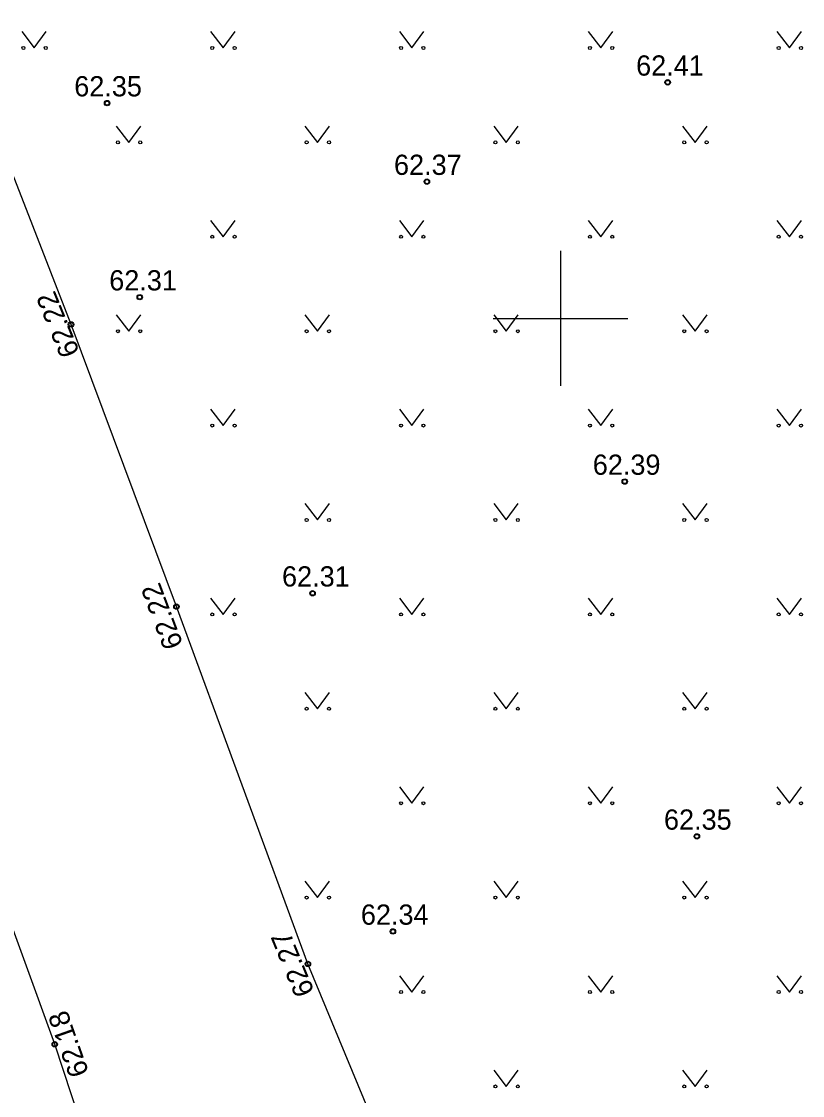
# Model space of a CAD drawing. Extents: x 635055 to 635588, y 6468300 to 6468776.
# Drawn here: x 635430.02 to 635458.97, y 6468471.19 to 6468511.01 of the extents above; entities that cross this region are included whole.
import ezdxf

# ---------------------------------------------------------------- set-up
doc = ezdxf.new("R2010")
doc.units = 0
for name, color, linetype in [('HALJASTUS', 7, 'Continuous'), ('KORGUS-EH2000', 7, 'Continuous'), ('MOOTMPUNKT', 7, 'Continuous'), ('TEE', 7, 'Continuous'), ('VORK', 7, 'Continuous')]:
    doc.layers.add(name, color=color, linetype=linetype)

msp = doc.modelspace()

# ---------------------------------------------------------------- linework, layer by layer
at = {"layer": 'HALJASTUS'}
for p, q in [((635430.025, 6468510.63), (635430.489, 6468510.024)), ((635430.489, 6468510.024), (635430.934, 6468510.63)), ((635437.025, 6468510.63), (635437.489, 6468510.024)), ((635437.489, 6468510.024), (635437.934, 6468510.63)), ((635444.025, 6468510.63), (635444.489, 6468510.024)), ((635444.489, 6468510.024), (635444.934, 6468510.63)), ((635451.025, 6468510.63), (635451.489, 6468510.024)), ((635451.489, 6468510.024), (635451.934, 6468510.63)), ((635458.025, 6468510.63), (635458.489, 6468510.024)), ((635458.489, 6468510.024), (635458.934, 6468510.63)), ((635433.525, 6468507.13), (635433.989, 6468506.524)), ((635433.989, 6468506.524), (635434.434, 6468507.13)), ((635440.525, 6468507.13), (635440.989, 6468506.524)), ((635440.989, 6468506.524), (635441.434, 6468507.13)), ((635447.525, 6468507.13), (635447.989, 6468506.524)), ((635447.989, 6468506.524), (635448.434, 6468507.13)), ((635454.525, 6468507.13), (635454.989, 6468506.524)), ((635454.989, 6468506.524), (635455.434, 6468507.13)), ((635437.025, 6468503.63), (635437.489, 6468503.024)), ((635437.489, 6468503.024), (635437.934, 6468503.63)), ((635444.025, 6468503.63), (635444.489, 6468503.024)), ((635444.489, 6468503.024), (635444.934, 6468503.63)), ((635451.025, 6468503.63), (635451.489, 6468503.024)), ((635451.489, 6468503.024), (635451.934, 6468503.63)), ((635458.025, 6468503.63), (635458.489, 6468503.024)), ((635458.489, 6468503.024), (635458.934, 6468503.63)), ((635433.525, 6468500.13), (635433.989, 6468499.524)), ((635433.989, 6468499.524), (635434.434, 6468500.13)), ((635440.525, 6468500.13), (635440.989, 6468499.524)), ((635440.989, 6468499.524), (635441.434, 6468500.13)), ((635447.525, 6468500.13), (635447.989, 6468499.524)), ((635447.989, 6468499.524), (635448.434, 6468500.13)), ((635454.525, 6468500.13), (635454.989, 6468499.524)), ((635454.989, 6468499.524), (635455.434, 6468500.13)), ((635437.025, 6468496.63), (635437.489, 6468496.024)), ((635437.489, 6468496.024), (635437.934, 6468496.63)), ((635444.025, 6468496.63), (635444.489, 6468496.024)), ((635444.489, 6468496.024), (635444.934, 6468496.63)), ((635451.025, 6468496.63), (635451.489, 6468496.024)), ((635451.489, 6468496.024), (635451.934, 6468496.63)), ((635458.025, 6468496.63), (635458.489, 6468496.024)), ((635458.489, 6468496.024), (635458.934, 6468496.63)), ((635440.525, 6468493.13), (635440.989, 6468492.524)), ((635440.989, 6468492.524), (635441.434, 6468493.13)), ((635447.525, 6468493.13), (635447.989, 6468492.524)), ((635447.989, 6468492.524), (635448.434, 6468493.13)), ((635454.525, 6468493.13), (635454.989, 6468492.524)), ((635454.989, 6468492.524), (635455.434, 6468493.13)), ((635437.025, 6468489.63), (635437.489, 6468489.024)), ((635437.489, 6468489.024), (635437.934, 6468489.63)), ((635444.025, 6468489.63), (635444.489, 6468489.024)), ((635444.489, 6468489.024), (635444.934, 6468489.63)), ((635451.025, 6468489.63), (635451.489, 6468489.024)), ((635451.489, 6468489.024), (635451.934, 6468489.63)), ((635458.025, 6468489.63), (635458.489, 6468489.024)), ((635458.489, 6468489.024), (635458.934, 6468489.63)), ((635440.525, 6468486.13), (635440.989, 6468485.524)), ((635440.989, 6468485.524), (635441.434, 6468486.13)), ((635447.525, 6468486.13), (635447.989, 6468485.524)), ((635447.989, 6468485.524), (635448.434, 6468486.13)), ((635454.525, 6468486.13), (635454.989, 6468485.524)), ((635454.989, 6468485.524), (635455.434, 6468486.13)), ((635444.025, 6468482.63), (635444.489, 6468482.024)), ((635444.489, 6468482.024), (635444.934, 6468482.63)), ((635451.025, 6468482.63), (635451.489, 6468482.024)), ((635451.489, 6468482.024), (635451.934, 6468482.63)), ((635458.025, 6468482.63), (635458.489, 6468482.024)), ((635458.489, 6468482.024), (635458.934, 6468482.63)), ((635440.525, 6468479.13), (635440.989, 6468478.524)), ((635440.989, 6468478.524), (635441.434, 6468479.13)), ((635447.525, 6468479.13), (635447.989, 6468478.524)), ((635447.989, 6468478.524), (635448.434, 6468479.13)), ((635454.525, 6468479.13), (635454.989, 6468478.524)), ((635454.989, 6468478.524), (635455.434, 6468479.13)), ((635444.025, 6468475.63), (635444.489, 6468475.024)), ((635444.489, 6468475.024), (635444.934, 6468475.63)), ((635451.025, 6468475.63), (635451.489, 6468475.024)), ((635451.489, 6468475.024), (635451.934, 6468475.63)), ((635458.025, 6468475.63), (635458.489, 6468475.024)), ((635458.489, 6468475.024), (635458.934, 6468475.63)), ((635447.525, 6468472.13), (635447.989, 6468471.524)), ((635447.989, 6468471.524), (635448.434, 6468472.13)), ((635454.525, 6468472.13), (635454.989, 6468471.524)), ((635454.989, 6468471.524), (635455.434, 6468472.13))]:
    msp.add_line(p, q, dxfattribs=at)
for centre in [(635430.088, 6468510.024), (635430.917, 6468510.024), (635437.088, 6468510.024), (635437.917, 6468510.024), (635444.088, 6468510.024), (635444.917, 6468510.024), (635451.088, 6468510.024), (635451.917, 6468510.024), (635458.088, 6468510.024), (635458.917, 6468510.024), (635433.588, 6468506.524), (635434.417, 6468506.524), (635440.588, 6468506.524), (635441.417, 6468506.524), (635447.588, 6468506.524), (635448.417, 6468506.524), (635454.588, 6468506.524), (635455.417, 6468506.524), (635437.088, 6468503.024), (635437.917, 6468503.024), (635444.088, 6468503.024), (635444.917, 6468503.024), (635451.088, 6468503.024), (635451.917, 6468503.024), (635458.088, 6468503.024), (635458.917, 6468503.024), (635433.588, 6468499.524), (635434.417, 6468499.524), (635440.588, 6468499.524), (635441.417, 6468499.524), (635447.588, 6468499.524), (635448.417, 6468499.524), (635454.588, 6468499.524), (635455.417, 6468499.524), (635437.088, 6468496.024), (635437.917, 6468496.024), (635444.088, 6468496.024), (635444.917, 6468496.024), (635451.088, 6468496.024), (635451.917, 6468496.024), (635458.088, 6468496.024), (635458.917, 6468496.024), (635440.588, 6468492.524), (635441.417, 6468492.524), (635447.588, 6468492.524), (635448.417, 6468492.524), (635454.588, 6468492.524), (635455.417, 6468492.524), (635437.088, 6468489.024), (635437.917, 6468489.024), (635444.088, 6468489.024), (635444.917, 6468489.024), (635451.088, 6468489.024), (635451.917, 6468489.024), (635458.088, 6468489.024), (635458.917, 6468489.024), (635440.588, 6468485.524), (635441.417, 6468485.524), (635447.588, 6468485.524), (635448.417, 6468485.524), (635454.588, 6468485.524), (635455.417, 6468485.524), (635444.088, 6468482.024), (635444.917, 6468482.024), (635451.088, 6468482.024), (635451.917, 6468482.024), (635458.088, 6468482.024), (635458.917, 6468482.024), (635440.588, 6468478.524), (635441.417, 6468478.524), (635447.588, 6468478.524), (635448.417, 6468478.524), (635454.588, 6468478.524), (635455.417, 6468478.524), (635444.088, 6468475.024), (635444.917, 6468475.024), (635451.088, 6468475.024), (635451.917, 6468475.024), (635458.088, 6468475.024), (635458.917, 6468475.024), (635447.588, 6468471.524), (635448.417, 6468471.524), (635454.588, 6468471.524), (635455.417, 6468471.524)]:
    msp.add_circle(centre, 0.055, dxfattribs=at)
at = {"layer": 'KORGUS-EH2000'}
for centre in [(635453.972, 6468508.749), (635433.19, 6468507.979), (635445.045, 6468505.068), (635434.4, 6468500.785), (635431.851, 6468499.773), (635452.38, 6468493.95), (635440.807, 6468489.808), (635435.761, 6468489.314), (635455.054, 6468480.793), (635443.787, 6468477.269), (635440.634, 6468476.065), (635431.247, 6468473.086)]:
    msp.add_circle(centre, 0.1, dxfattribs=at)
at = {"layer": 'MOOTMPUNKT'}
for centre in [(635453.972, 6468508.749), (635433.19, 6468507.979), (635445.045, 6468505.068), (635434.4, 6468500.785), (635431.851, 6468499.773), (635452.38, 6468493.95), (635440.807, 6468489.808), (635435.761, 6468489.314), (635455.054, 6468480.793), (635443.787, 6468477.269), (635440.634, 6468476.065), (635431.247, 6468473.086)]:
    msp.add_circle(centre, 0.075, dxfattribs=at)
at = {"layer": 'TEE'}
for points in [[(635450.088, 6468461.989), (635448.58, 6468462.988), (635446.866, 6468464.549), (635445.553, 6468465.948), (635444.762, 6468467.142), (635443.873, 6468468.685), (635443.189, 6468469.908), (635440.634, 6468476.065), (635435.761, 6468489.314), (635431.851, 6468499.773), (635428.249, 6468509.024), (635424.834, 6468518.467)], [(635440.283, 6468446.112), (635436.232, 6468457.956), (635431.247, 6468473.086), (635426.839, 6468485.205), (635422.69, 6468496.487), (635419.353, 6468505.74), (635415.822, 6468515.023)]]:
    msp.add_lwpolyline(points, dxfattribs=at)
at = {"layer": 'VORK'}
for p, q in [((635450, 6468502.5), (635450, 6468497.5)), ((635447.5, 6468500), (635452.5, 6468500))]:
    msp.add_line(p, q, dxfattribs=at)

# ---------------------------------------------------------------- texts
at = {"layer": 'KORGUS-EH2000'}
for s, p in [('62.41', (635452.802, 6468508.999)), ('62.35', (635431.971, 6468508.229)), ('62.37', (635443.826, 6468505.318)), ('62.31', (635433.268, 6468501.035)), ('62.39', (635451.196, 6468494.2)), ('62.31', (635439.675, 6468490.058)), ('62.35', (635453.835, 6468481.043)), ('62.34', (635442.598, 6468477.519))]:
    msp.add_text(s, height=0.75, dxfattribs=at).set_placement(p)
for s, rotation, p in [('62.22', 112.2874, (635432.187, 6468498.743)), ('62.22', 110.7625, (635436.02, 6468487.904)), ('62.27', 112.397, (635440.889, 6468475.036)), ('62.18', 109.4315, (635432.527, 6468472.03))]:
    msp.add_text(s, height=0.75, rotation=rotation, dxfattribs=at).set_placement(p)

doc.saveas('drawing.dxf')
